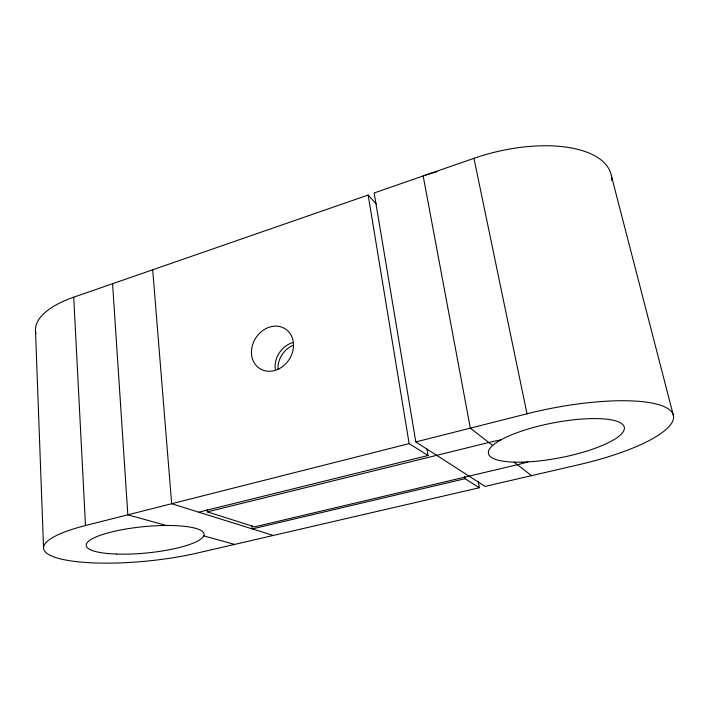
<?xml version="1.0" encoding="UTF-8"?>
<svg xmlns="http://www.w3.org/2000/svg" width="709" height="709" viewBox="0 0 709 709"><rect width="100%" height="100%" fill="white"/><g stroke="black" fill="none" stroke-linecap="round" stroke-linejoin="round"><path stroke-width="1.06" d="M35.929 333.584A93.668 37.994 -3.4 0 1 73.727 297.186L368.157 195.037L376.204 203.944M611.823 180.556A108.326 49.914 -14 0 0 473.94 158.337L374.166 192.954L415.82 441.937L485.071 486.418L579.537 464.546A118.031 30.407 -11 0 0 670.625 410.741A118.031 30.407 -11 0 0 527.017 413.79L415.82 441.937M478.158 481.225L479.364 487.739L197.022 553.109A100.908 22.608 -5.5 0 1 60.46 558.887A100.908 22.608 -5.5 0 1 85.488 525.537L409.146 443.621L428.059 455.506L426.942 448.974M198.742 512.19L428.059 455.506M207.161 509.674L207.365 511.863L488.829 442.487A53.875 13.817 -10.2 0 1 500.855 439.908M479.364 487.739L465.015 478.717L252.262 528.896L251.908 525.599M166.305 525.484L127.842 514.823L112.58 283.706M203.767 535.871L234.59 544.415M273.266 535.455L171.658 503.727L152.692 269.792M207.365 511.863L254.602 526.849L517.437 464.705A53.875 13.817 -10.2 0 0 527.93 461.905M492.684 445.482L470.342 428.13L423.167 175.956A105.641 48.708 -12.5 0 1 436.966 171.667M514.122 462.135L531.537 475.659M611.38 175.797L673.55 416.032M473.94 158.337L527.017 413.79M464.625 476.545L465.015 478.717M368.157 195.037L409.146 443.621M73.727 297.186L85.488 525.537M35.45 329.632L43.541 547.587M275.252 369.265A22.635 19.329 -57.2 0 1 292.595 342.642M277.919 369.105A22.52 19.267 -57.2 0 1 293.553 345.123M116.71 554.066A59.201 13.232 -5.5 0 0 204.086 534.169A59.201 13.232 -5.5 0 0 114.645 531.236A59.201 13.232 -5.5 0 0 116.71 554.066M278.602 368.999A23.601 19.852 -57.2 0 0 286.853 330.013A23.601 19.852 -57.2 0 0 252.005 347.082A23.601 19.852 -57.2 0 0 278.602 368.999M521.532 462.153A69.19 17.769 -10.9 0 0 624.39 428.387A69.19 17.769 -10.9 0 0 523.215 430.549A69.19 17.769 -10.9 0 0 521.532 462.153"/></g></svg>
